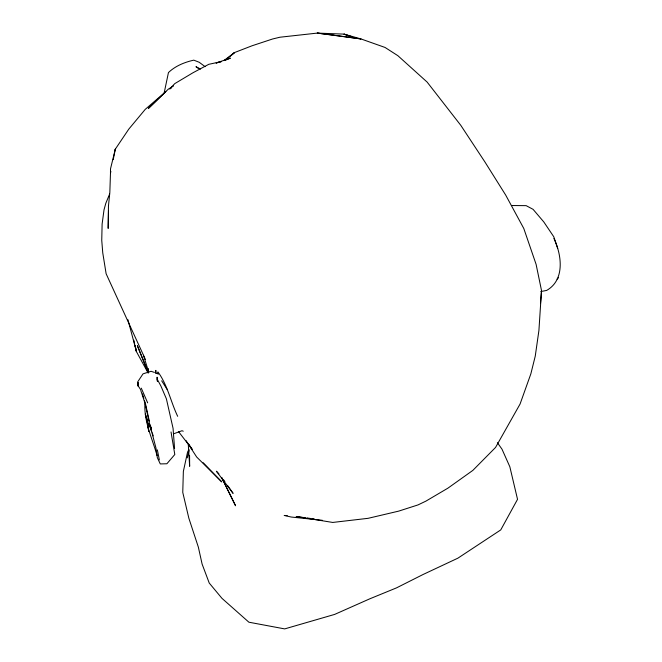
<?xml version="1.0" encoding="UTF-8"?>
<svg xmlns="http://www.w3.org/2000/svg" width="662" height="662" viewBox="0 0 662 662"><rect width="100%" height="100%" fill="white"/><g stroke="black" fill="none" stroke-linecap="round" stroke-linejoin="round"><path stroke-width="0.99" d="M108.485 210.45L108.171 228.407L108.46 205.956L109.834 192.435L110.455 173.858M155.736 373.194L155.868 370.389L155.628 372.267M144.912 403.795C144.002 421.868 152.277 438.484 157.051 455.522M540.498 303.626L541.508 290.527L536.112 264.386L523.783 228.464L505.71 195.116L484.956 162.016L460.777 125.317L427.131 82.08L397.87 55.691L385.036 47.449L360.989 38.942L343.959 34.11L317.263 33.1L279.935 37.221L272.554 39L252.057 45.777L234.53 52.555L223.855 60.606M541.508 290.527L538.918 330.446L535.252 356.139L530.841 373.881L520.075 404.019L495.557 447.438L472.858 470.384L447.926 488.151L425.956 501.101L418.036 504.907L398.698 511.122L368.105 518.321L332.721 522.442L296.154 516.509L305.24 517.742M137.853 385.847L138.275 382.686L138.217 386.194L137.638 381.966L143.025 373.848L151.06 371.291L154.428 372.425M164.201 92.771L168.446 72.572C175.339 65.96 184.59 62.195 193.8 60.151L199.196 62.269L205.121 66.655M540.862 291.52L546.63 290.436C565.191 279.894 561.732 254.845 553.912 238.477M110.868 171.384L110.463 173.403L110.504 168.868L115.312 149.157L128.751 129.173L145.243 109.354L165.848 91.579L148.346 108.494L168.33 89.138L173.494 86.019M113.219 159.633L115.312 149.157L115.188 149.794M187.313 457.847L189.084 450.433M109.644 193.974L105.804 203.308L104.025 209.788L102.114 224.029L101.749 240.339L102.759 252.859L106.127 273.745L145.491 359.623M188.976 449.382L187.553 452.105L183.357 471.427L182.762 492.404L188.835 518.172L198.352 547.135L202.109 564.074L209.233 583.04L221.977 598.357L248.895 622.206L284.685 628.9L334.649 614.41L369.843 598.796L396.513 587.873L422.935 574.566L457.922 558.149L500.762 529.906L517.535 499.322L509.831 466.735L502.003 449.184L497.394 442.688M557.09 279.107L558.496 277.717M227.48 58.513L234.53 52.555L230.773 55.774M171.441 87.947L169.687 88.965L174.785 83.619L193.023 72.729L208.753 64.322L221.133 61.64M224.873 60.449L230.384 58.124L216.11 63.039L221.058 61.74M173.378 433.9L181.967 430.739L183.25 431.202M511.8 205.534L526.149 205.65L533.076 209.333L543.775 221.911L553.763 236.739L557.694 248.407M287.258 515.64L284.18 515.45L291.156 517.022L322.394 520.307M307.259 518.023L310.279 518.437M312.298 518.71L314.318 518.983M155.975 373.318L156.613 373.525L157.018 372.714L158.201 374.311L157.937 371.912C167.643 385.11 170.697 401.784 177.664 416.307M351.357 36.691L343.959 34.11L351.712 36.824M200.528 69.055L195.952 66.68L198.459 68.484M218.907 473.835L216.375 471.195L233.098 493.364L227.827 485.842M178.508 431.558L192.17 449.332L188.802 444.227M223.731 479.991L224.898 481.663M151.54 428.355L147.494 422.397L145.326 414.064L147.32 419.658M138.722 386.724L140.667 389.67M186.022 440.553L196.672 457.012L221.737 481.878L203.184 462.721M161.694 380.807L167.138 389.455M157.382 381.13L157.084 377.208L157.217 379.227L160.825 385.838L166.385 398.814L173.063 428.339L174.578 448.538M148.197 373.153L136.446 351.646L127.948 319.729M221.704 477.559L235.556 505.776L221.696 477.625M141.279 388.155L147.676 402.86M148.131 372.069L137.373 345.68L148.114 372.665M148.991 424.317L151.656 431.773M143.447 355.271L148.536 371.556M140.799 390.481L145.177 403.845L149.016 421.479L155.926 447.868L157.324 457.616L160.278 463.93L166.882 463.756L174.801 454.513L171.028 431.955M142.479 393.907L143.869 398.507M144.424 400.345L145.259 403.108M152.318 432.923L153.154 435.861M150.332 425.062L151.325 428.993M134.882 345.067L136.446 351.646L135.18 345.605M145.541 404.027L149.339 421.131M133.832 340.177L134.659 344.132M157.357 449.87L159.352 459.9M148.685 372.425L147.998 368.519L148.362 371.845M146.881 419.6L148.735 431.607L147.651 422.53M157.217 379.227L157.374 381.163M188.298 444.55L189.646 466.313L189.572 455.473M333.847 35.194L317.263 33.1L360.989 38.942L333.847 35.194"/></g></svg>
